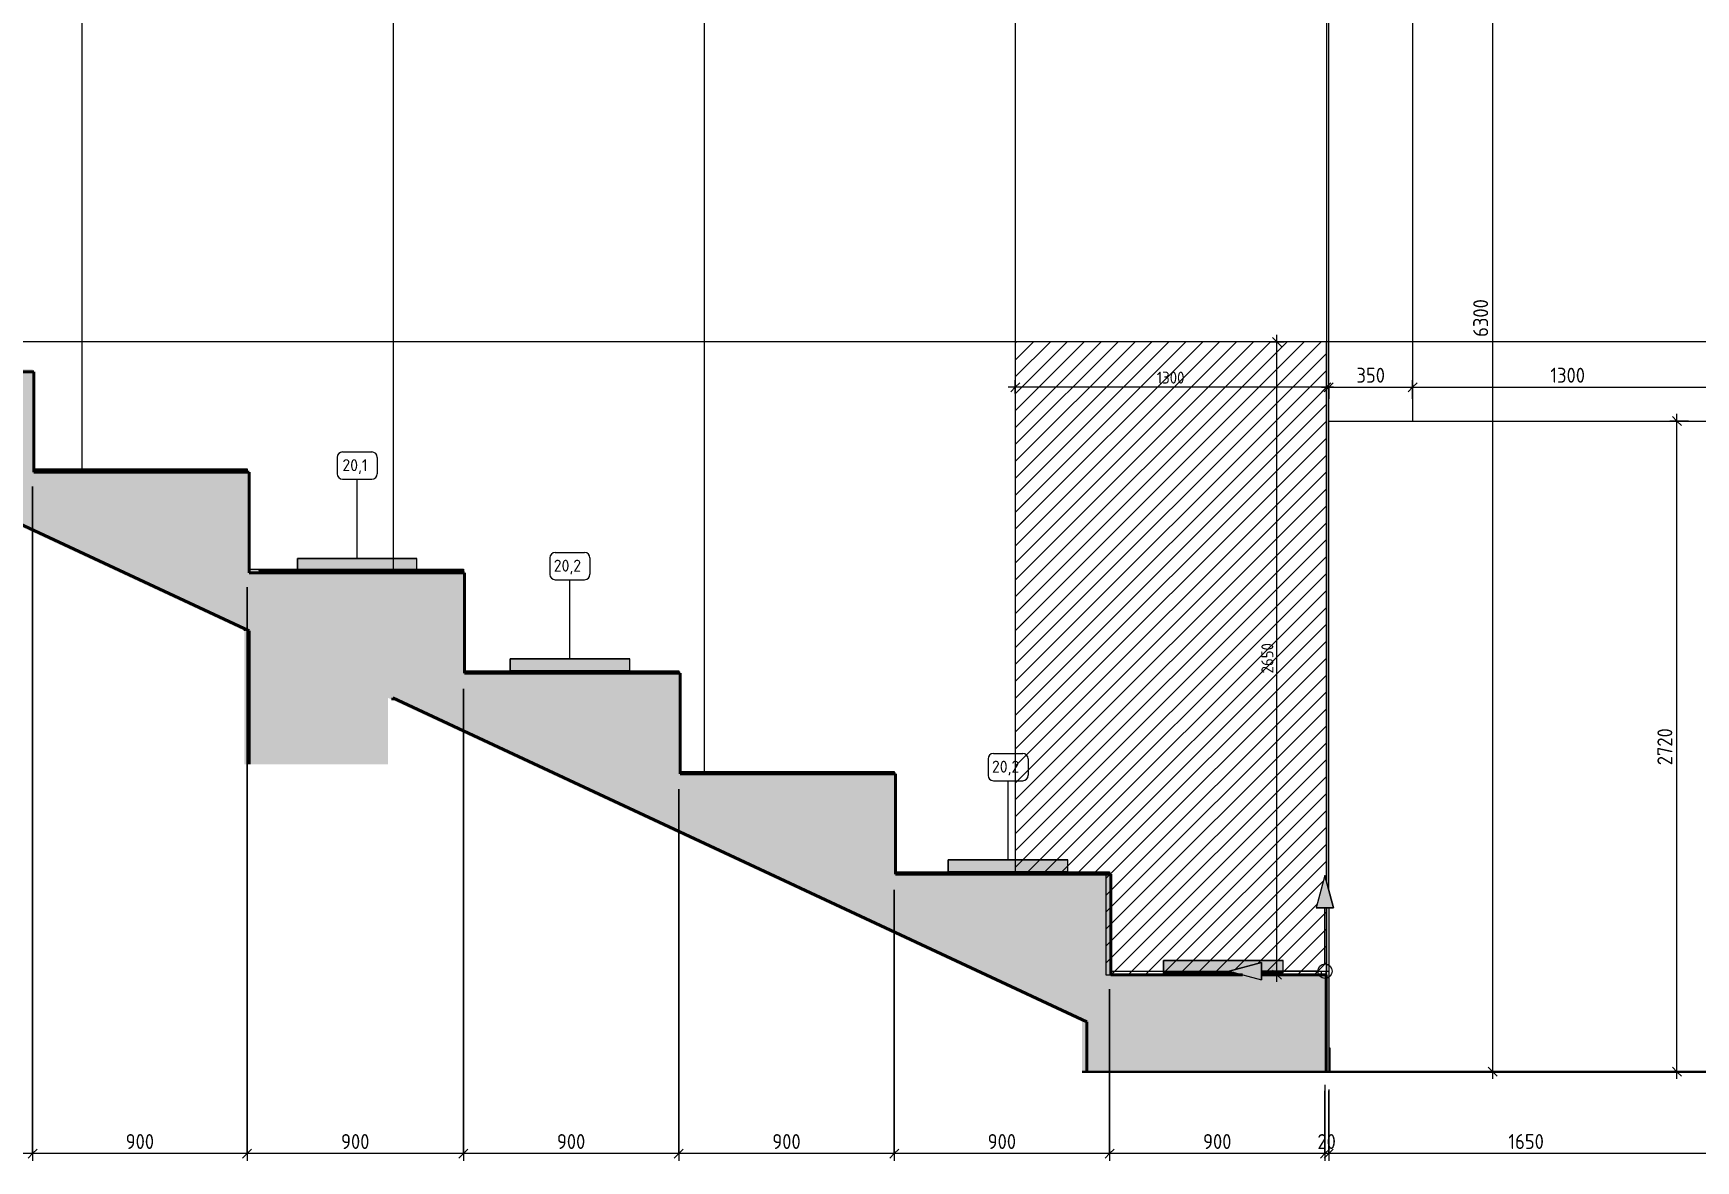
# Model space of a CAD drawing. Header units: millimetres. Extents: x 855 to 77750, y -1987 to 27400.
# Drawn here: x 51154 to 58100, y -372 to 4340 of the extents above; entities that cross this region are included whole.
import ezdxf

# ---------------------------------------------------------------- set-up
doc = ezdxf.new("R2010")
doc.units = ezdxf.units.MM
for name, color, linetype, lineweight in [('A-ANNO-DIMS', 7, 'Continuous', 9), ('A-ANNO-DIMS-25', 7, 'Continuous', 9), ('A-DETL', 7, 'Continuous', 9), ('A-DETL-GENF', 7, 'Continuous', 9), ('A-FLOR', 7, 'Continuous', 9), ('A-GENM', 7, 'Continuous', 9), ('A-WALL-PATT', 7, 'Continuous', 9), ('I-FURN-IDEN', 7, 'Continuous', 9), ('I-WALL', 7, 'Continuous', 9), ('S-COLS', 7, 'Continuous', 9), ('S-STRS-3', 7, 'Continuous', 18), ('S-STRS-4', 7, 'Continuous', 40)]:
    doc.layers.add(name, color=color, linetype=linetype, lineweight=lineweight)
for name, color, linetype, lineweight, true_color in [('A-DETL-GENF-2', 7, 'Continuous', 9, 0x004000), ('A-FLOR-FNSH-2', 7, 'Continuous', 30, 0x3c3c3c), ('I-FURN-2', 7, 'Continuous', 9, 0xc0c0c0), ('I-FURN-4', 7, 'Continuous', 9, 0xacacac)]:
    doc.layers.add(name, color=color, linetype=linetype, lineweight=lineweight, true_color=true_color)
doc.layers.add('I-FURN-3', color=7, linetype='Continuous', lineweight=9, true_color=0x7f7f7f, transparency=0.7)
doc.styles.add('GOST Common_6', font='GOST_Common.ttf', dxfattribs={"height": 50})
doc.styles.add('ISOCPEUR_2', font='isocpeur.ttf', dxfattribs={"width": 0.9, "height": 62.5})
doc.styles.add('ISOCPEUR_3', font='isocpeur.ttf', dxfattribs={"width": 0.9, "height": 62.5})
doc.styles.add('ISOCPEUR_4', font='isocpeur.ttf', dxfattribs={"width": 0.9, "height": 50})
doc.dimstyles.new('ISO-2_0_0_9К_Средний_округл2', dxfattribs={"dimscale": 304.8, "dimtxt": 49.799059, "dimasz": 0.123031, "dimexe": 0.098425, "dimexo": 0, "dimgap": 0, "dimtad": 1, "dimdec": 0, "dimrnd": 10, "dimzin": 0, "dimdsep": 46, "dimtxsty": 'ISOCPEUR_4', "dimblk1": 'OBLIQUE', "dimblk2": 'OBLIQUE', "dimsah": 1, "dimcen": 0.09, "dimdle": 0.098425, "dimazin": 0, "dimtfac": 1, "dimtdec": 4, "dimtix": 1, "dimtmove": 0, "dimatfit": 3, "dimfxl": 1, "dimtvp": 1, "dimtolj": 1, "dimtzin": 0, "dimarcsym": 2})
doc.dimstyles.new('ISO-2_5_0_9К_БОЛЬШОЙ_1', dxfattribs={"dimscale": 304.8, "dimtxt": 62.248823, "dimasz": 0.123031, "dimexe": 0.098425, "dimexo": 0.246063, "dimgap": 0, "dimtad": 1, "dimdec": 0, "dimrnd": 10, "dimzin": 0, "dimdsep": 46, "dimtxsty": 'ISOCPEUR_2', "dimblk1": 'OBLIQUE', "dimblk2": 'OBLIQUE', "dimsah": 1, "dimcen": 0.09, "dimdle": 0.098425, "dimazin": 0, "dimtfac": 1, "dimtdec": 4, "dimtix": 1, "dimtmove": 0, "dimatfit": 3, "dimfxl": 1, "dimtvp": 1, "dimtolj": 1, "dimtzin": 0, "dimarcsym": 2})
doc.dimstyles.new('ISO-2_5_0_9К_БОЛЬШОЙ_3', dxfattribs={"dimscale": 304.8, "dimtxt": 62.248823, "dimasz": 0.123031, "dimexe": 0.098425, "dimexo": 0.246063, "dimgap": 0, "dimtad": 1, "dimdec": 0, "dimrnd": 10, "dimzin": 0, "dimdsep": 46, "dimtxsty": 'ISOCPEUR_3', "dimblk1": 'OBLIQUE', "dimblk2": 'OBLIQUE', "dimsah": 1, "dimcen": 0.09, "dimdle": 0.098425, "dimazin": 0, "dimtfac": 1, "dimtdec": 4, "dimtix": 1, "dimtmove": 0, "dimatfit": 3, "dimfxl": 1, "dimtvp": 1, "dimtolj": 1, "dimtzin": 0, "dimarcsym": 2})
pattern_1 = [(0, (47457, 0), (0, 3050), []), (90, (47457.1, 0), (-1300, 8e-14), [])]

# ---------------------------------------------------------------- blocks, each defined once
blk = doc.blocks.new('BSC_Колонна _Прямоугольная - 600х600-23286269-Развертка 1_04-2')
at = {"layer": 'S-COLS'}
h = blk.add_hatch(color=256, dxfattribs=at)
h.paths.add_polyline_path([(-26410, 1285), (-26390, 1285), (-26390, 1842.2), (-26410, 1851.6), (-26410, 1551.9)])
h.paths.add_polyline_path([(-26390, 2085), (-25810, 2085), (-25810, 2095), (-26350, 2095.1), (-26350, 2100), (-26390, 2100), (-26390, 2095.1)])
h.paths.add_polyline_path([(-26410, 2505), (-26399, 2505), (-26399, 2515.1), (-26410, 2515.1)])
for p, q in [((-26410, 2505), (-26410, 2515.1)), ((-25810, 2095), (-25810, 2085)), ((-26410, 1842.2), (-26410, 1851.6))]:
    blk.add_line(p, q, dxfattribs=at)
blk = doc.blocks.new('GM_Отверстие прямоугольное _в плите_ - Отверстие-21989797-Развертка 1_04-2')
at = {"layer": 'A-GENM'}
blk.add_hatch(color=256, dxfattribs=at).paths.add_polyline_path([(-22890, -0.1), (-22890, 0), (-22910, -0.1)])
blk = doc.blocks.new('Плинтус - Плинтус керамогранит бежевый-32865237-Развертка 1_04-2')
at = {"layer": 'A-GENM'}
for p, q in [((-21879, 100), (-21875, 100)), ((-21875, 100), (-21875, 0))]:
    blk.add_line(p, q, dxfattribs=at)
blk = doc.blocks.new('Подушка 500500  - Подушка 500500 -30734744-Развертка 1_04-2')
at = {"layer": 'I-FURN-3'}
blk.add_hatch(color=256, dxfattribs=at).paths.add_polyline_path([(-22276.3, 415), (-22295, 420), (-22159.8, 456.2), (-22159.8, 415), (-22069, 415), (-22069, 465), (-22569, 465), (-22569, 415), (-22295, 415)])
at = {"layer": 'I-FURN-2'}
for p, q in [((-22569, 465), (-22069, 465)), ((-22569, 465), (-22569, 415)), ((-22069, 415), (-22069, 465)), ((-22276.3, 415), (-22569, 415)), ((-22069, 415), (-22159.8, 415))]:
    blk.add_line(p, q, dxfattribs=at)
at = {"layer": 'I-FURN-4'}
for p, q in [((-22069, 465), (-22569, 465)), ((-22569, 415), (-22569, 465)), ((-22069, 415), (-22069, 465)), ((-22569, 415), (-22276.3, 415)), ((-22159.8, 415), (-22069, 415))]:
    blk.add_line(p, q, dxfattribs=at)
blk = doc.blocks.new('Подушка 500500  - Подушка 500х500 _второго цвета_-30765996-Развертка 1_04-2')
at = {"layer": 'I-FURN-3'}
blk.add_hatch(color=256, dxfattribs=at).paths.add_polyline_path([(-22969, 835), (-22969, 885), (-23469, 885), (-23469, 835), (-23035, 835)])
at = {"layer": 'I-FURN-2'}
for p, q in [((-23469, 885), (-23189, 885)), ((-23469, 885), (-23469, 835)), ((-23189, 835), (-23469, 835)), ((-23189, 885), (-22969, 885)), ((-22969, 835), (-23189, 835)), ((-22969, 835), (-22969, 885))]:
    blk.add_line(p, q, dxfattribs=at)
at = {"layer": 'I-FURN-4'}
for p, q in [((-23189, 885), (-23469, 885)), ((-23469, 835), (-23469, 885)), ((-23469, 835), (-23189, 835)), ((-22969, 885), (-23189, 885)), ((-23189, 835), (-22969, 835)), ((-22969, 835), (-22969, 885))]:
    blk.add_line(p, q, dxfattribs=at)
blk = doc.blocks.new('Подушка 500500  - Подушка 500х500 _второго цвета_-V22-Развертка 1_04-2')
at = {"layer": 'I-FURN-3'}
blk.add_hatch(color=256, dxfattribs=at).paths.add_polyline_path([(-24800, 1675), (-24800, 1725), (-25300, 1725), (-25300, 1675), (-24858.9, 1675)])
at = {"layer": 'I-FURN-2'}
for p, q in [((-25300, 1725), (-24800, 1725)), ((-25300, 1725), (-25300, 1675)), ((-24800, 1675), (-25300, 1675)), ((-24800, 1675), (-24800, 1725))]:
    blk.add_line(p, q, dxfattribs=at)
at = {"layer": 'I-FURN-4'}
for p, q in [((-24800, 1725), (-25300, 1725)), ((-25300, 1675), (-25300, 1725)), ((-25300, 1675), (-24800, 1675)), ((-24800, 1675), (-24800, 1725))]:
    blk.add_line(p, q, dxfattribs=at)
blk = doc.blocks.new('Подушка 500500  - Подушка 500500 -V23-Развертка 1_04-2')
at = {"layer": 'I-FURN-3'}
blk.add_hatch(color=256, dxfattribs=at).paths.add_polyline_path([(-25689, 2095), (-25689, 2145), (-26189, 2145), (-26189, 2095), (-26074.9, 2095)])
at = {"layer": 'I-FURN-2'}
for p, q in [((-26189, 2145), (-25689, 2145)), ((-26189, 2145), (-26189, 2095)), ((-25689, 2095), (-26189, 2095)), ((-25689, 2095), (-25689, 2145))]:
    blk.add_line(p, q, dxfattribs=at)
at = {"layer": 'I-FURN-4'}
for p, q in [((-25689, 2145), (-26189, 2145)), ((-26189, 2095), (-26189, 2145)), ((-26189, 2095), (-25689, 2095)), ((-25689, 2095), (-25689, 2145))]:
    blk.add_line(p, q, dxfattribs=at)
blk = doc.blocks.new('Перекрытия 2 - Перекрытия 4-32990152-Развертка 1_04-2')
at = {"layer": 'S-STRS-3'}
blk.add_hatch(color=256, dxfattribs=at).paths.add_polyline_path([(-22159.8, -5), (-21890, -5), (-21890, 405), (-22159.8, 405), (-22159.8, 383.8), (-22239, 405), (-22790, 405), (-22790, 825), (-23690, 825), (-23690, 1245), (-24590, 1245), (-24590, 1665), (-25490, 1665), (-25490, 2085), (-26390, 2085), (-26390, 2505), (-27290, 2505), (-27290, 2925), (-28190, 2925), (-28190, 3345), (-29090, 3345), (-29090, 3765), (-29990, 3765), (-29990, 4185), (-30590, 4185), (-30590, 3105), (-30010, 3105), (-30010, 3522.2), (-29990, 3512.9), (-29990, 3522.2), (-26390, 1842.2), (-26390, 1285), (-25810, 1285), (-25810, 1562.2), (-25790, 1552.9), (-25790, 1562.2), (-22890, 208.9), (-22890, -5), (-22295, -5)])
at = {"layer": 'S-STRS-4'}
for p, q in [((-29990, 3522.2), (-26390, 1842.2)), ((-27290, 2925), (-28190, 2925)), ((-27290, 2505), (-27290, 2925)), ((-26390, 2505), (-27290, 2505)), ((-26390, 2085), (-26390, 2505)), ((-25490, 2085), (-26390, 2085)), ((-25490, 1665), (-25490, 2085)), ((-26390, 1842.2), (-26390, 1285)), ((-24590, 1665), (-25490, 1665)), ((-24590, 1245), (-24590, 1665)), ((-25790, 1552.9), (-25790, 1562.2)), ((-25790, 1562.2), (-22890, 208.9)), ((-23690, 1245), (-24590, 1245)), ((-23690, 825), (-23690, 1245)), ((-23189, 825), (-23690, 825)), ((-22790, 825), (-23189, 825)), ((-22790, 405), (-22790, 825)), ((-22239, 405), (-22790, 405)), ((-21890, 405), (-22159.8, 405)), ((-21890, -5), (-21890, 405)), ((-22890, 208.9), (-22890, -5))]:
    blk.add_line(p, q, dxfattribs=at)
blk = doc.blocks.new('Начало раскладки_красным - Начало раскладки_красным-26103215-Развертка 1_04-2')
at = {"layer": 'A-DETL-GENF'}
for points in [[(-21858.8, 684.8), (-21895, 820), (-21931.2, 684.8)], [(-22159.8, 383.8), (-22159.8, 456.2), (-22295, 420)]]:
    blk.add_hatch(color=256, dxfattribs=at).paths.add_polyline_path(points)
for p, q in [((-21895, 820), (-21931.2, 684.8)), ((-21895, 820), (-21931.2, 684.8)), ((-21858.8, 684.8), (-21895, 820)), ((-21895, 820), (-21858.8, 684.8)), ((-21931.2, 684.8), (-21858.8, 684.8)), ((-21858.8, 684.8), (-21931.2, 684.8)), ((-21895, 450), (-21895, 684.8)), ((-22159.8, 456.2), (-22295, 420)), ((-22295, 420), (-22159.8, 456.2)), ((-22295, 420), (-22159.8, 383.8)), ((-22295, 420), (-22159.8, 383.8)), ((-22159.8, 383.8), (-22159.8, 456.2)), ((-22159.8, 456.2), (-22159.8, 383.8)), ((-21925, 420), (-22159.8, 420))]:
    blk.add_line(p, q, dxfattribs=at)
blk.add_circle((-21895, 420), 30, dxfattribs=at)
blk = doc.blocks.new('DIMBLOCK86-Развертка 1_04-2')
at = {"layer": 'A-ANNO-DIMS-25'}
for p, q in [((56567.1, -75), (56567.1, -372.3)), ((56567.1, -342.3), (56567.1, -80)), ((58215.1, -75), (58215.1, -372.3)), ((58215.1, -342.3), (58215.1, -80)), ((58215.1, -342.3), (56567.1, -342.3))]:
    blk.add_line(p, q, dxfattribs=at)
at = {"layer": 'A-ANNO-DIMS-25', "lineweight": 20}
for p, q in [((56567.1, -342.3), (56548.3, -361.1)), ((56567.1, -342.3), (56585.8, -323.6)), ((58215.1, -342.3), (58196.3, -361.1)), ((58215.1, -342.3), (58233.8, -323.6))]:
    blk.add_line(p, q, dxfattribs=at)
at = {"layer": 'A-ANNO-DIMS-25', "color": 0, "insert": (57317.4, -260.7), "char_height": 62.5, "width": 176.691, "attachment_point": 1, "line_spacing_factor": 1.149209, "style": 'ISOCPEUR_2'}
blk.add_mtext('1650', dxfattribs=at)
blk = doc.blocks.new('_Oblique')
at = {"color": 0, "linetype": 'ByBlock', "lineweight": -2}
blk.add_line((-0.5, -0.5), (0.5, 0.5), dxfattribs=at)
blk = doc.blocks.new('DIMBLOCK87-Развертка 1_04-2')
at = {"layer": 'A-ANNO-DIMS-25'}
for p, q in [((56551.1, -55), (56551.1, -372.3)), ((56551.1, -342.3), (56551.1, -80)), ((56567.1, -75), (56567.1, -372.3)), ((56567.1, -342.3), (56567.1, -80)), ((56567.1, -342.3), (56551.1, -342.3))]:
    blk.add_line(p, q, dxfattribs=at)
at = {"layer": 'A-ANNO-DIMS-25', "lineweight": 20}
for p, q in [((56551.1, -342.3), (56532.3, -361.1)), ((56567.1, -342.3), (56548.3, -361.1)), ((56551.1, -342.3), (56569.8, -323.6)), ((56567.1, -342.3), (56585.8, -323.6))]:
    blk.add_line(p, q, dxfattribs=at)
at = {"layer": 'A-ANNO-DIMS-25', "color": 0, "insert": (56519.6, -260.7), "char_height": 62.5, "width": 94.81, "attachment_point": 1, "line_spacing_factor": 1.149209, "style": 'ISOCPEUR_2'}
blk.add_mtext('20', dxfattribs=at)
blk = doc.blocks.new('DIMBLOCK88-Развертка 1_04-2')
at = {"layer": 'A-ANNO-DIMS-25'}
for p, q in [((55651.1, 345), (55651.1, -372.3)), ((55651.1, -342.3), (55651.1, 345)), ((56551.1, -55), (56551.1, -372.3)), ((56551.1, -342.3), (56551.1, -80)), ((56551.1, -342.3), (55651.1, -342.3))]:
    blk.add_line(p, q, dxfattribs=at)
at = {"layer": 'A-ANNO-DIMS-25', "lineweight": 20}
for p, q in [((55651.1, -342.3), (55632.3, -361.1)), ((55651.1, -342.3), (55669.8, -323.6)), ((56551.1, -342.3), (56532.3, -361.1)), ((56551.1, -342.3), (56569.8, -323.6))]:
    blk.add_line(p, q, dxfattribs=at)
at = {"layer": 'A-ANNO-DIMS-25', "color": 0, "insert": (56041.8, -260.7), "char_height": 62.5, "width": 142.215, "attachment_point": 1, "line_spacing_factor": 1.149209, "style": 'ISOCPEUR_2'}
blk.add_mtext('900', dxfattribs=at)
blk = doc.blocks.new('DIMBLOCK89-Развертка 1_04-2')
at = {"layer": 'A-ANNO-DIMS-25'}
for p, q in [((54751.1, 760), (54751.1, -372.3)), ((54751.1, -342.3), (54751.1, 760)), ((55651.1, 345), (55651.1, -372.3)), ((55651.1, -342.3), (55651.1, 345)), ((55651.1, -342.3), (54751.1, -342.3))]:
    blk.add_line(p, q, dxfattribs=at)
at = {"layer": 'A-ANNO-DIMS-25', "lineweight": 20}
for p, q in [((54751.1, -342.3), (54732.3, -361.1)), ((54751.1, -342.3), (54769.8, -323.6)), ((55651.1, -342.3), (55632.3, -361.1)), ((55651.1, -342.3), (55669.8, -323.6))]:
    blk.add_line(p, q, dxfattribs=at)
at = {"layer": 'A-ANNO-DIMS-25', "color": 0, "insert": (55141.8, -260.7), "char_height": 62.5, "width": 142.215, "attachment_point": 1, "line_spacing_factor": 1.149209, "style": 'ISOCPEUR_2'}
blk.add_mtext('900', dxfattribs=at)
blk = doc.blocks.new('DIMBLOCK90-Развертка 1_04-2')
at = {"layer": 'A-ANNO-DIMS-25'}
for p, q in [((53851.1, 1180.1), (53851.1, -372.3)), ((53851.1, -342.3), (53851.1, 1180.1)), ((54751.1, 760), (54751.1, -372.3)), ((54751.1, -342.3), (54751.1, 760)), ((54751.1, -342.3), (53851.1, -342.3))]:
    blk.add_line(p, q, dxfattribs=at)
at = {"layer": 'A-ANNO-DIMS-25', "lineweight": 20}
for p, q in [((53851.1, -342.3), (53832.3, -361.1)), ((53851.1, -342.3), (53869.8, -323.6)), ((54751.1, -342.3), (54732.3, -361.1)), ((54751.1, -342.3), (54769.8, -323.6))]:
    blk.add_line(p, q, dxfattribs=at)
at = {"layer": 'A-ANNO-DIMS-25', "color": 0, "insert": (54241.8, -260.7), "char_height": 62.5, "width": 142.215, "attachment_point": 1, "line_spacing_factor": 1.149209, "style": 'ISOCPEUR_2'}
blk.add_mtext('900', dxfattribs=at)
blk = doc.blocks.new('DIMBLOCK91-Развертка 1_04-2')
at = {"layer": 'A-ANNO-DIMS-25'}
for p, q in [((52951.1, 1600.1), (52951.1, -372.3)), ((52951.1, -342.3), (52951.1, 1600.1)), ((53851.1, 1180.1), (53851.1, -372.3)), ((53851.1, -342.3), (53851.1, 1180.1)), ((53851.1, -342.3), (52951.1, -342.3))]:
    blk.add_line(p, q, dxfattribs=at)
at = {"layer": 'A-ANNO-DIMS-25', "lineweight": 20}
for p, q in [((52951.1, -342.3), (52932.3, -361.1)), ((52951.1, -342.3), (52969.8, -323.6)), ((53851.1, -342.3), (53832.3, -361.1)), ((53851.1, -342.3), (53869.8, -323.6))]:
    blk.add_line(p, q, dxfattribs=at)
at = {"layer": 'A-ANNO-DIMS-25', "color": 0, "insert": (53341.8, -260.7), "char_height": 62.5, "width": 142.215, "attachment_point": 1, "line_spacing_factor": 1.149209, "style": 'ISOCPEUR_2'}
blk.add_mtext('900', dxfattribs=at)
blk = doc.blocks.new('DIMBLOCK92-Развертка 1_04-2')
at = {"layer": 'A-ANNO-DIMS-25'}
for p, q in [((52047.1, 2025), (52047.1, -372.3)), ((52047.1, -342.3), (52047.1, 2025)), ((52951.1, 1600.1), (52951.1, -372.3)), ((52951.1, -342.3), (52951.1, 1600.1)), ((52951.1, -342.3), (52047.1, -342.3))]:
    blk.add_line(p, q, dxfattribs=at)
at = {"layer": 'A-ANNO-DIMS-25', "lineweight": 20}
for p, q in [((52047.1, -342.3), (52028.3, -361.1)), ((52047.1, -342.3), (52065.8, -323.6)), ((52951.1, -342.3), (52932.3, -361.1)), ((52951.1, -342.3), (52969.8, -323.6))]:
    blk.add_line(p, q, dxfattribs=at)
at = {"layer": 'A-ANNO-DIMS-25', "color": 0, "insert": (52439.8, -260.7), "char_height": 62.5, "width": 142.215, "attachment_point": 1, "line_spacing_factor": 1.149209, "style": 'ISOCPEUR_2'}
blk.add_mtext('900', dxfattribs=at)
blk = doc.blocks.new('DIMBLOCK93-Развертка 1_04-2')
at = {"layer": 'A-ANNO-DIMS-25'}
for p, q in [((51151.1, 2445), (51151.1, -372.3)), ((51151.1, -342.3), (51151.1, 2445)), ((52047.1, 2025), (52047.1, -372.3)), ((52047.1, -342.3), (52047.1, 2025)), ((52047.1, -342.3), (51151.1, -342.3))]:
    blk.add_line(p, q, dxfattribs=at)
at = {"layer": 'A-ANNO-DIMS-25', "lineweight": 20}
for p, q in [((51151.1, -342.3), (51132.3, -361.1)), ((51151.1, -342.3), (51169.8, -323.6)), ((52047.1, -342.3), (52028.3, -361.1)), ((52047.1, -342.3), (52065.8, -323.6))]:
    blk.add_line(p, q, dxfattribs=at)
at = {"layer": 'A-ANNO-DIMS-25', "color": 0, "insert": (51539.8, -260.7), "char_height": 62.5, "width": 142.215, "attachment_point": 1, "line_spacing_factor": 1.149209, "style": 'ISOCPEUR_2'}
blk.add_mtext('900', dxfattribs=at)
blk = doc.blocks.new('DIMBLOCK94-Развертка 1_04-2')
at = {"layer": 'A-ANNO-DIMS-25'}
for p, q in [((50251.1, 2865), (50251.1, -372.3)), ((50251.1, -342.3), (50251.1, 2865)), ((51151.1, 2445), (51151.1, -372.3)), ((51151.1, -342.3), (51151.1, 2445)), ((51151.1, -342.3), (50251.1, -342.3))]:
    blk.add_line(p, q, dxfattribs=at)
at = {"layer": 'A-ANNO-DIMS-25', "lineweight": 20}
for p, q in [((50251.1, -342.3), (50232.3, -361.1)), ((50251.1, -342.3), (50269.8, -323.6)), ((51151.1, -342.3), (51132.3, -361.1)), ((51151.1, -342.3), (51169.8, -323.6))]:
    blk.add_line(p, q, dxfattribs=at)
at = {"layer": 'A-ANNO-DIMS-25', "color": 0, "insert": (50641.8, -260.7), "char_height": 62.5, "width": 142.215, "attachment_point": 1, "line_spacing_factor": 1.149209, "style": 'ISOCPEUR_2'}
blk.add_mtext('900', dxfattribs=at)
blk = doc.blocks.new('DIMBLOCK101-Развертка 1_04-2')
at = {"layer": 'A-ANNO-DIMS-25'}
for p, q in [((57300.6, 6300), (57222.2, 6300)), ((57252.2, -30), (57252.2, 6300)), ((57252.2, 6300), (57300.6, 6300)), ((57300.6, 0), (57222.2, 0)), ((57252.2, 0), (57300.6, 0))]:
    blk.add_line(p, q, dxfattribs=at)
at = {"layer": 'A-ANNO-DIMS-25', "lineweight": 20}
for p, q in [((57252.2, 6300), (57233.4, 6318.7)), ((57252.2, 6300), (57270.9, 6281.2)), ((57252.2, 0), (57233.4, 18.8)), ((57252.2, 0), (57270.9, -18.8))]:
    blk.add_line(p, q, dxfattribs=at)
at = {"layer": 'A-ANNO-DIMS-25', "color": 0, "insert": (57170.5, 3071), "char_height": 62.5, "width": 189.619, "attachment_point": 1, "rotation": 90, "line_spacing_factor": 1.149209, "style": 'ISOCPEUR_2'}
blk.add_mtext('6300', dxfattribs=at)
blk = doc.blocks.new('DIMBLOCK103-Развертка 1_04-2')
at = {"layer": 'A-ANNO-DIMS-25'}
for p, q in [((58070.2, 2719.2), (57991.7, 2719.2)), ((58021.7, -30), (58021.7, 2749.2)), ((58021.7, 2719.2), (58070.2, 2719.2)), ((58070.2, 0), (57991.7, 0)), ((58021.7, 0), (58070.2, 0))]:
    blk.add_line(p, q, dxfattribs=at)
at = {"layer": 'A-ANNO-DIMS-25', "lineweight": 20}
for p, q in [((58021.7, 2719.2), (58003, 2737.9)), ((58021.7, 2719.2), (58040.5, 2700.4)), ((58021.7, 0), (58003, 18.8)), ((58021.7, 0), (58040.5, -18.8))]:
    blk.add_line(p, q, dxfattribs=at)
at = {"layer": 'A-ANNO-DIMS-25', "color": 0, "insert": (57940.1, 1280.6), "char_height": 62.5, "width": 189.619, "attachment_point": 1, "rotation": 90, "line_spacing_factor": 1.149209, "style": 'ISOCPEUR_3'}
blk.add_mtext('\u200e2720', dxfattribs=at)
blk = doc.blocks.new('DIMBLOCK106-Развертка 1_04-2')
at = {"layer": 'A-ANNO-DIMS-25', "lineweight": 20}
for p, q in [((56350.6, 3050), (56331.9, 3068.7)), ((56350.6, 3050), (56369.4, 3031.2)), ((56350.6, 405), (56331.9, 423.7)), ((56350.6, 405), (56369.4, 386.2))]:
    blk.add_line(p, q, dxfattribs=at)
at = {"layer": 'A-ANNO-DIMS-25'}
for p, q in [((56350.6, 375), (56350.6, 3080)), ((56324.1, 3050), (56380.6, 3050)), ((56350.6, 3050), (56324.1, 3050)), ((56324.1, 405), (56380.6, 405)), ((56350.6, 405), (56324.1, 405))]:
    blk.add_line(p, q, dxfattribs=at)
at = {"layer": 'A-ANNO-DIMS-25', "color": 0, "insert": (56285.3, 1664.3), "char_height": 50, "width": 151.696, "attachment_point": 1, "rotation": 90, "line_spacing_factor": 1.149209, "style": 'ISOCPEUR_4'}
blk.add_mtext('2650', dxfattribs=at)
blk = doc.blocks.new('DIMBLOCK107-Развертка 1_04-2')
at = {"layer": 'A-ANNO-DIMS-25'}
for p, q in [((56587.1, 2860.3), (55227.1, 2860.3)), ((55257.1, 2833.7), (55257.1, 2890.3)), ((55257.1, 2860.3), (55257.1, 2833.7)), ((56557.1, 2833.7), (56557.1, 2890.3)), ((56557.1, 2860.3), (56557.1, 2833.7))]:
    blk.add_line(p, q, dxfattribs=at)
at = {"layer": 'A-ANNO-DIMS-25', "lineweight": 20}
for p, q in [((55257.1, 2860.3), (55238.3, 2841.5)), ((55257.1, 2860.3), (55275.8, 2879)), ((56557.1, 2860.3), (56538.3, 2841.5)), ((56557.1, 2860.3), (56575.8, 2879))]:
    blk.add_line(p, q, dxfattribs=at)
at = {"layer": 'A-ANNO-DIMS-25', "color": 0, "insert": (55848.2, 2925.6), "char_height": 50, "width": 141.353, "attachment_point": 1, "line_spacing_factor": 1.149209, "style": 'ISOCPEUR_4'}
blk.add_mtext('1300', dxfattribs=at)
blk = doc.blocks.new('Марка_Мебель - В прямоуг_Balcon_Марка-25523697-Развертка 1_04-2')
at = {"layer": 'I-FURN-IDEN'}
for p, q in [((-30382.9, 4677.3), (-30382.9, 4608.3)), ((-30360.4, 4699.8), (-30237.6, 4699.8)), ((-30215.1, 4677.3), (-30215.1, 4608.5)), ((-30360.5, 4586), (-30237.6, 4586))]:
    blk.add_line(p, q, dxfattribs=at)
for centre, radius, start, end in [((-30360.4, 4677.3), 22.5, 90, 180), ((-30237.6, 4677.3), 22.5, 0, 90), ((-30360.5, 4608.3), 22.3, 180, 270), ((-30237.6, 4608.5), 22.5, 270, 0)]:
    blk.add_arc(centre, radius, start, end, dxfattribs=at)
blk = doc.blocks.new('DIMBLOCK136-Развертка 1_04-2')
at = {"layer": 'A-ANNO-DIMS-25'}
for p, q in [((56537.1, 2860.3), (56917.1, 2860.3)), ((56567.1, 2811.8), (56567.1, 2890.3)), ((56567.1, 2860.3), (56567.1, 2811.8)), ((56917.1, 2811.8), (56917.1, 2890.3)), ((56917.1, 2860.3), (56917.1, 2811.8))]:
    blk.add_line(p, q, dxfattribs=at)
at = {"layer": 'A-ANNO-DIMS-25', "lineweight": 20}
for p, q in [((56567.1, 2860.3), (56548.3, 2841.5)), ((56567.1, 2860.3), (56585.8, 2879)), ((56917.1, 2860.3), (56898.3, 2841.5)), ((56917.1, 2860.3), (56935.8, 2879))]:
    blk.add_line(p, q, dxfattribs=at)
at = {"layer": 'A-ANNO-DIMS-25', "color": 0, "insert": (56682.8, 2941.9), "char_height": 62.5, "width": 142.215, "attachment_point": 1, "line_spacing_factor": 1.149209, "style": 'ISOCPEUR_2'}
blk.add_mtext('350', dxfattribs=at)
blk = doc.blocks.new('DIMBLOCK137-Развертка 1_04-2')
at = {"layer": 'A-ANNO-DIMS-25', "lineweight": 20}
for p, q in [((56917.1, 2860.3), (56898.3, 2841.5)), ((56917.1, 2860.3), (56935.8, 2879)), ((58216.1, 2860.3), (58197.3, 2841.5)), ((58216.1, 2860.3), (58234.8, 2879))]:
    blk.add_line(p, q, dxfattribs=at)
at = {"layer": 'A-ANNO-DIMS-25'}
for p, q in [((56917.1, 2811.8), (56917.1, 2890.3)), ((56917.1, 2860.3), (58216.1, 2860.3)), ((56917.1, 2860.3), (56917.1, 2811.8)), ((58216.1, 2811.8), (58216.1, 2890.3)), ((58216.1, 2860.3), (58216.1, 2811.8))]:
    blk.add_line(p, q, dxfattribs=at)
at = {"layer": 'A-ANNO-DIMS-25', "color": 0, "insert": (57492.9, 2941.9), "char_height": 62.5, "width": 176.691, "attachment_point": 1, "line_spacing_factor": 1.149209, "style": 'ISOCPEUR_2'}
blk.add_mtext('1300', dxfattribs=at)

msp = doc.modelspace()

# ---------------------------------------------------------------- hatches: boundary and pattern name
at = {"layer": 'A-DETL-GENF-2'}
h = msp.add_hatch(dxfattribs=at)
h.set_pattern_fill('FP_43', color=256, style=0, pattern_type=2)
h.set_pattern_definition([(45, (78446.07, 0), (-35.35534, 35.35534), [])])
h.paths.add_polyline_path([(56557.1, 405), (56557.1, 684.8), (56514.8, 684.8), (56551.1, 820), (56557.1, 797.6), (56557.1, 3050), (55257.1, 3050), (55257.1, 825), (55636.1, 825), (55636.1, 405), (56207.1, 405), (56151.1, 420), (56286.3, 456.2), (56286.3, 405)])
at = {"layer": 'A-FLOR'}
msp.add_hatch(color=256, dxfattribs=at).paths.add_polyline_path([(56571.1, 0), (58001.4, 0), (58001.4, 2), (56571.1, 2)])
at = {"layer": 'A-WALL-PATT'}
h = msp.add_hatch(dxfattribs=at)
h.set_pattern_fill('FP_42', color=256, style=0, pattern_type=2)
h.set_pattern_definition([(0, (56917, 0), (0, 3050), []), (90, (56917.1, 0), (-1300, 8e-14), [])])
h.paths.add_polyline_path([(61415, 0), (62266.1, 0), (62266.1, 2100), (63366.1, 2100), (63366.1, 0), (64530.4, 0), (64530.4, 4200), (64135.8, 4200), (64135.8, 4850), (64514.8, 4850), (64514.8, 6300), (56567.1, 6300), (56567.1, 2719.2), (58215.1, 2719.2), (58215.1, 396.3), (58216.1, 400), (58252.3, 264.8), (58215.1, 264.8), (58215.1, 0), (58480.8, 0), (58480.8, 36.2), (58616.1, 0), (59836.1, 0), (59836.1, 20), (60196.1, 20), (60196.1, 0), (61339, 0)])
h = msp.add_hatch(dxfattribs=at)
h.set_pattern_fill('FP_34', color=256, style=0, pattern_type=2)
h.set_pattern_definition(pattern_1)
h.paths.add_polyline_path([(55715.1, 420), (55877.1, 420), (55877.1, 465), (56377.1, 465), (56377.1, 420), (56567.1, 420), (56567.1, 684.8), (56514.8, 684.8), (56551.1, 820), (56567.1, 760.3), (56567.1, 5019.1), (47405.1, 5019.1), (47405.1, 4200), (48451.1, 4200), (48451.1, 4185), (48456.1, 4185), (48456.1, 3780), (48677.1, 3780), (48677.1, 3825), (49177.1, 3825), (49177.1, 3780), (49351.1, 3780), (49351.1, 3765), (49356.1, 3765), (49356.1, 3360), (50251.1, 3360), (50251.1, 3345), (50256.1, 3345), (50256.1, 2940), (50457.1, 2940), (50457.1, 2985), (50957.1, 2985), (50957.1, 2940), (51151.1, 2940), (51151.1, 2925), (51156.1, 2925), (51156.1, 2520), (52047.1, 2520), (52047.1, 2505), (52056.1, 2505), (52056.1, 2100), (52257.1, 2100), (52257.1, 2145), (52757.1, 2145), (52757.1, 2100), (52951.1, 2100), (52951.1, 2085), (52956.1, 2085), (52956.1, 1675.1), (53146.1, 1675.1), (53146.1, 1725), (53646.1, 1725), (53646.1, 1675.1), (53851.1, 1675.1), (53851.1, 1665), (53856.1, 1665), (53856.1, 1255.1), (54751.1, 1255.1), (54751.1, 1245), (54756.1, 1245), (54756.1, 835), (54977.1, 835), (54977.1, 885), (55477.1, 885), (55477.1, 835), (55651.1, 835), (55651.1, 825), (55656.1, 825), (55656.1, 420)])
h.paths.add_polyline_path([(48397.1, 4205), (47897.1, 4205), (47897.1, 4255), (48397.1, 4255), (48397.1, 4243.4)])
h = msp.add_hatch(dxfattribs=at)
h.set_pattern_fill('FP_34', color=256, style=0, pattern_type=2)
h.set_pattern_definition(pattern_1)
h.paths.add_polyline_path([(56377.1, 420), (56377.1, 465), (55877.1, 465), (55877.1, 420), (56151.1, 420), (56286.3, 456.2), (56286.3, 420)])
h.paths.add_polyline_path([(54977.1, 835), (55477.1, 835), (55477.1, 885), (54977.1, 885)])
h.paths.add_polyline_path([(53146.1, 1675.1), (53646.1, 1675.1), (53646.1, 1725), (53146.1, 1725)])
h.paths.add_polyline_path([(52757.1, 2100), (52757.1, 2145), (52257.1, 2145), (52257.1, 2100), (52371.2, 2100)])
h.paths.add_polyline_path([(50957.1, 2940), (50957.1, 2985), (50457.1, 2985), (50457.1, 2940)])
h.paths.add_polyline_path([(48723.2, 3780), (49177.1, 3780), (49177.1, 3825), (48677.1, 3825), (48677.1, 3780)])
h.paths.add_polyline_path([(47897.1, 4205), (48397.1, 4205), (48397.1, 4255), (47897.1, 4255)])
at = {"layer": 'I-WALL'}
h = msp.add_hatch(color=256, dxfattribs=at)
h.paths.add_polyline_path([(55536.1, 0), (55556.1, 0), (55556.1, 208.9), (52656.1, 1562.2), (52656.1, 1552.9), (55536.1, 208.9), (55536.1, 169.7)])
h.paths.add_polyline_path([(55636.1, 825), (55651.1, 825), (55651.1, 835), (54756.1, 835), (54756.1, 825), (55477.1, 825)])
h.paths.add_polyline_path([(54751.1, 1245), (54751.1, 1255.1), (53856.1, 1255.1), (53856.1, 1245), (54738.6, 1245)])
h.paths.add_polyline_path([(52056.1, 1285), (52056.1, 1842.2), (49886.1, 2854.9), (49886.1, 2845.6), (52036.1, 1842.2), (52036.1, 1285)])
h.paths.add_polyline_path([(53842.9, 1665), (53851.1, 1665), (53851.1, 1675.1), (52956.1, 1675.1), (52956.1, 1665), (53646.1, 1665)])
h.paths.add_polyline_path([(52056.1, 2085), (52951.1, 2085), (52951.1, 2095.1), (52096.1, 2095.1), (52096.1, 2100), (52056.1, 2100), (52056.1, 2095.1)])
h.paths.add_polyline_path([(51156.1, 2505), (52047.1, 2505), (52047.1, 2515.1), (51156.1, 2515.1)])
h.paths.add_polyline_path([(50256.1, 2925), (51151.1, 2925), (51151.1, 2935.1), (50256.1, 2935.1)])
for points in [[(53646.1, 1675), (53646.1, 1675.1), (53587.1, 1675)], [(56556.1, 0), (56567.1, 0), (56567.1, 420), (56556.1, 420), (56556.1, 405)]]:
    msp.add_hatch(color=256, dxfattribs=at).paths.add_polyline_path(points)

# ---------------------------------------------------------------- linework, layer by layer
at = {"layer": 'A-DETL'}
for p, q in [((56557.1, 3050), (55257.1, 3050)), ((55257.1, 3050), (55257.1, 825)), ((56557.1, 797.6), (56557.1, 3050)), ((55257.1, 825), (55636.1, 825)), ((55636.1, 825), (55636.1, 405)), ((56557.1, 405), (56557.1, 684.8)), ((55636.1, 405), (56207.1, 405)), ((56286.3, 405), (56557.1, 405))]:
    msp.add_line(p, q, dxfattribs=at)
at = {"layer": 'A-FLOR'}
for p, q in [((56571.1, 2), (58001.4, 2)), ((58001.4, 2), (58001.4, 0))]:
    msp.add_line(p, q, dxfattribs=at)
at = {"layer": 'A-FLOR-FNSH-2'}
for p, q in [((58480.8, 0), (56556.1, 0)), ((56556.1, 0), (56556.1, -5)), ((58480.8, -0.1), (55536.1, -0.1))]:
    msp.add_line(p, q, dxfattribs=at)
at = {"layer": 'I-FURN-IDEN'}
for p, q in [((52507.1, 2145), (52507.1, 2476)), ((53396.1, 1725), (53396.1, 2056)), ((55227.1, 885), (55227.1, 1216))]:
    msp.add_line(p, q, dxfattribs=at)
at = {"layer": 'I-WALL'}
for p, q in [((56567.1, 760.3), (56567.1, 5019.1)), ((56567.1, 2719.2), (58215.1, 2719.2)), ((51156.1, 2520), (52047.1, 2520)), ((51156.1, 2515.1), (52047.1, 2515.1)), ((52047.1, 2520), (52047.1, 2505)), ((52056.1, 2100), (52951.1, 2100)), ((52096.1, 2100), (52096.1, 2095.1)), ((52096.1, 2095.1), (52951.1, 2095.1)), ((52951.1, 2100), (52951.1, 2085)), ((52956.1, 1675.1), (53851.1, 1675.1)), ((53851.1, 1675.1), (53851.1, 1665)), ((53856.1, 1255.1), (54751.1, 1255.1)), ((54751.1, 1255.1), (54751.1, 1245)), ((54756.1, 835), (55651.1, 835)), ((55651.1, 835), (55651.1, 825)), ((56567.1, 684.8), (56567.1, 0)), ((55656.1, 420), (56151.1, 420)), ((56286.3, 420), (56567.1, 420)), ((56536.1, 405), (56536.1, 420)), ((56556.1, 405), (56556.1, 420)), ((55536.1, 0), (55556.1, 0))]:
    msp.add_line(p, q, dxfattribs=at)

# ---------------------------------------------------------------- block references
at = {"layer": 'A-DETL-GENF'}
msp.add_blockref('Начало раскладки_красным - Начало раскладки_красным-26103215-Развертка 1_04-2', (78446.1, 0), dxfattribs=at)
at = {"layer": 'A-GENM'}
for name in ['Плинтус - Плинтус керамогранит бежевый-32865237-Развертка 1_04-2', 'GM_Отверстие прямоугольное _в плите_ - Отверстие-21989797-Развертка 1_04-2']:
    msp.add_blockref(name, (78446.1, 0), dxfattribs=at)
at = {"layer": 'I-FURN-4'}
for name in ['Подушка 500500  - Подушка 500500 -V23-Развертка 1_04-2', 'Подушка 500500  - Подушка 500х500 _второго цвета_-V22-Развертка 1_04-2', 'Подушка 500500  - Подушка 500х500 _второго цвета_-30765996-Развертка 1_04-2', 'Подушка 500500  - Подушка 500500 -30734744-Развертка 1_04-2']:
    msp.add_blockref(name, (78446.1, 0), dxfattribs=at)
at = {"layer": 'I-FURN-IDEN'}
for p in [(82806.1, -2110), (83695.1, -2530), (85526.1, -3370)]:
    msp.add_blockref('Марка_Мебель - В прямоуг_Balcon_Марка-25523697-Развертка 1_04-2', p, dxfattribs=at)
at = {"layer": 'S-COLS'}
msp.add_blockref('BSC_Колонна _Прямоугольная - 600х600-23286269-Развертка 1_04-2', (78446.1, 0), dxfattribs=at)
at = {"layer": 'S-STRS-3'}
msp.add_blockref('Перекрытия 2 - Перекрытия 4-32990152-Развертка 1_04-2', (78446.1, 0), dxfattribs=at)

# ---------------------------------------------------------------- texts
at = {"layer": 'I-FURN-IDEN', "char_height": 50, "attachment_point": 1, "style": 'GOST Common_6'}
for s, insert, width in [('20,1', (52445.4, 2559.7), 140.295), ('20,2', (53328.7, 2139.7), 154.325), ('20,2', (55159.7, 1299.7), 154.325)]:
    msp.add_mtext(s, dxfattribs=dict(at, insert=insert, width=width))

# ---------------------------------------------------------------- dimensions: what is measured, and where the dimension line sits
at = {"layer": 'A-ANNO-DIMS'}
for base, p1, p2, dimstyle, override, picture, middle in [((57252.2, 6300), (57225.6, 0), (57225.6, 6300), 'ISO-2_5_0_9К_БОЛЬШОЙ_1', {"dimpost": '<>', "dimfxl": 6300}, 'DIMBLOCK101-Развертка 1_04-2', (57220.9, 3150)), ((56350.6, 3050), (56324.1, 405), (56324.1, 3050), 'ISO-2_0_0_9К_Средний_округл2', {"dimpost": '<>', "dimfxl": 2645}, 'DIMBLOCK106-Развертка 1_04-2', (56325.6, 1727.5))]:
    dim = msp.add_linear_dim(base=base, p1=p1, p2=p2, angle=90, dimstyle=dimstyle, override=override, dxfattribs=at)
    dim.commit()
    dim.dimension.update_dxf_attribs({"geometry": picture, "text_midpoint": middle})
for base, p1, p2, dimstyle, override, picture, middle in [((50251.1, -342.3), (51151.1, 2520), (50251.1, 2940), 'ISO-2_5_0_9К_БОЛЬШОЙ_1', {"dimpost": '<>', "dimfxl": 993.176721}, 'DIMBLOCK94-Развертка 1_04-2', (50701.1, -311.1)), ((55257.1, 2860.3), (56557.1, 2833.7), (55257.1, 2833.7), 'ISO-2_0_0_9К_Средний_округл2', {"dimpost": '<>', "dimfxl": 1300}, 'DIMBLOCK107-Развертка 1_04-2', (55907.1, 2885.3)), ((56917.1, 2860.3), (56567.1, 2886.8), (56917.1, 2886.8), 'ISO-2_5_0_9К_БОЛЬШОЙ_1', {"dimpost": '<>', "dimfxl": 350}, 'DIMBLOCK136-Развертка 1_04-2', (56742.1, 2891.5)), ((58216.1, 2860.3), (56917.1, 2886.8), (58216.1, 2886.8), 'ISO-2_5_0_9К_БОЛЬШОЙ_1', {"dimpost": '<>', "dimfxl": 1299.000013}, 'DIMBLOCK137-Развертка 1_04-2', (57566.6, 2891.5)), ((51151.1, -342.3), (52047.1, 2100), (51151.1, 2520), 'ISO-2_5_0_9К_БОЛЬШОЙ_1', {"dimpost": '<>', "dimfxl": 989.553415}, 'DIMBLOCK93-Развертка 1_04-2', (51599.1, -311.1)), ((52047.1, -342.3), (52951.1, 1675.1), (52047.1, 2100), 'ISO-2_5_0_9К_БОЛЬШОЙ_1', {"dimpost": '<>', "dimfxl": 998.882677}, 'DIMBLOCK92-Развертка 1_04-2', (52499.1, -311.1)), ((52951.1, -342.3), (53851.1, 1255.1), (52951.1, 1675.1), 'ISO-2_5_0_9К_БОЛЬШОЙ_1', {"dimpost": '<>', "dimfxl": 993.176721}, 'DIMBLOCK91-Развертка 1_04-2', (53401.1, -311.1)), ((53851.1, -342.3), (54751.1, 835), (53851.1, 1255.1), 'ISO-2_5_0_9К_БОЛЬШОЙ_1', {"dimpost": '<>', "dimfxl": 993.213764}, 'DIMBLOCK90-Развертка 1_04-2', (54301.1, -311.1)), ((54751.1, -342.3), (55651.1, 420), (54751.1, 835), 'ISO-2_5_0_9К_БОЛЬШОЙ_1', {"dimpost": '<>', "dimfxl": 991.072648}, 'DIMBLOCK89-Развертка 1_04-2', (55201.1, -311.1)), ((55651.1, -342.3), (56551.1, 20), (55651.1, 420), 'ISO-2_5_0_9К_БОЛЬШОЙ_1', {"dimpost": '<>', "dimfxl": 984.88578}, 'DIMBLOCK88-Развертка 1_04-2', (56101.1, -311.1)), ((56551.1, -342.3), (56567.1, 0), (56551.1, 20), 'ISO-2_5_0_9К_БОЛЬШОЙ_1', {"dimpost": '<>', "dimfxl": 25.612498}, 'DIMBLOCK87-Развертка 1_04-2', (56559.1, -311.1)), ((56567.1, -342.3), (58215.1, 0), (56567.1, 0), 'ISO-2_5_0_9К_БОЛЬШОЙ_1', {"dimpost": '<>', "dimfxl": 1648.000013}, 'DIMBLOCK86-Развертка 1_04-2', (57391.1, -311.1))]:
    dim = msp.add_linear_dim(base=base, p1=p1, p2=p2, dimstyle=dimstyle, override=override, dxfattribs=at)
    dim.commit()
    dim.dimension.update_dxf_attribs({"geometry": picture, "text_midpoint": middle})
dim = msp.add_linear_dim(base=(58021.7, 2719.2), p1=(57995.2, 0), p2=(57995.2, 2719.2), angle=90, text='\u200e2720', dimstyle='ISO-2_5_0_9К_БОЛЬШОЙ_3', override={"dimpost": '<>', "dimfxl": 2719.2}, dxfattribs=at)
dim.commit()
dim.dimension.update_dxf_attribs({"geometry": 'DIMBLOCK103-Развертка 1_04-2', "text_midpoint": (57984.6, 1359.6)})

doc.saveas('drawing.dxf')
